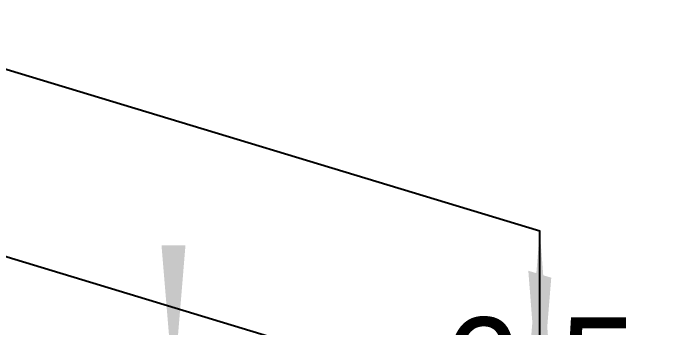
# Model space of a CAD drawing. Header units: millimetres. Extents: x -3 to 302, y 32 to 210.
# Drawn here: x 57.65 to 80.95, y 124.31 to 135.22 of the extents above; entities that cross this region are included whole.
import ezdxf
from ezdxf.enums import TextEntityAlignment as Align

# ---------------------------------------------------------------- set-up
doc = ezdxf.new("R2010")
doc.units = ezdxf.units.MM
doc.layers.get('0').update_dxf_attribs({"linetype": 'CONTINUOUS'})
doc.layers.add('Dimension011', color=7, linetype='CONTINUOUS')
doc.layers.add('Dimension012', color=7, linetype='CONTINUOUS')
doc.styles.get("Standard").update_dxf_attribs({"font": 'arial.ttf'})
doc.dimstyles.get("Standard").update_dxf_attribs({"dimscale": 0, "dimtxt": 2.5, "dimasz": 2.5, "dimexe": 1.25, "dimexo": 0.625, "dimtad": 1, "dimtxsty": 'STANDARD', "dimcen": 2.5, "dimazin": 3, "dimtfac": 1, "dimtmove": 0, "dimatfit": 3})

# ---------------------------------------------------------------- blocks, each defined once
blk = doc.blocks.new('*Dimension011')
at = {"color": 0}
for points in [[(63.6315, 127.167), (62.7981, 127.167), (63.2148, 122.167)], [(63.6315, 103.667), (62.7981, 103.667), (63.2148, 108.667)]]:
    blk.add_solid(points, dxfattribs=at)
at = {"layer": 'Dimension011'}
for p, q in [((50, 122.167), (63.2148, 122.167)), ((63.2148, 122.167), (63.2148, 108.667)), ((50, 108.667), (63.2148, 108.667))]:
    blk.add_line(p, q, dxfattribs=at)
blk.add_text('13.5', height=3.5, dxfattribs=at).set_placement((63.2148, 115.417), align=Align.CENTER)
blk = doc.blocks.new('*Dimension012')
at = {"color": 0}
for points in [[(75.5522, 122.785), (76.3498, 122.544), (75.951, 127.665)], [(75.5522, 126.285), (76.3498, 126.044), (75.951, 121.165)]]:
    blk.add_solid(points, dxfattribs=at)
at = {"layer": 'Dimension012'}
for p, q in [((51, 135.217), (75.951, 127.665)), ((51, 128.717), (75.951, 121.165)), ((75.951, 121.165), (75.951, 127.665))]:
    blk.add_line(p, q, dxfattribs=at)
blk.add_text('6.5', height=3.5, dxfattribs=at).set_placement((75.951, 121.165), align=Align.CENTER)

msp = doc.modelspace()

# ---------------------------------------------------------------- dimensions: what is measured, and where the dimension line sits
at = {"layer": 'Dimension011'}
dim = msp.add_linear_dim(base=(63.215, 115.417), p1=(50, 122.167), p2=(50, 108.667), angle=90, text='13.5', dimstyle='STANDARD', dxfattribs=at)
dim.commit()
dim.dimension.update_dxf_attribs({"geometry": '*Dimension011', "text_midpoint": (58.215, 115.417)})
at = {"layer": 'Dimension012'}
dim = msp.add_aligned_dim(p1=(51, 128.717), p2=(51, 135.217), distance=-24.951, text='6.5', dimstyle='STANDARD', dxfattribs=at)
dim.commit()
dim.dimension.update_dxf_attribs({"geometry": '*Dimension012', "text_midpoint": (80.951, 121.165)})

doc.saveas('drawing.dxf')
